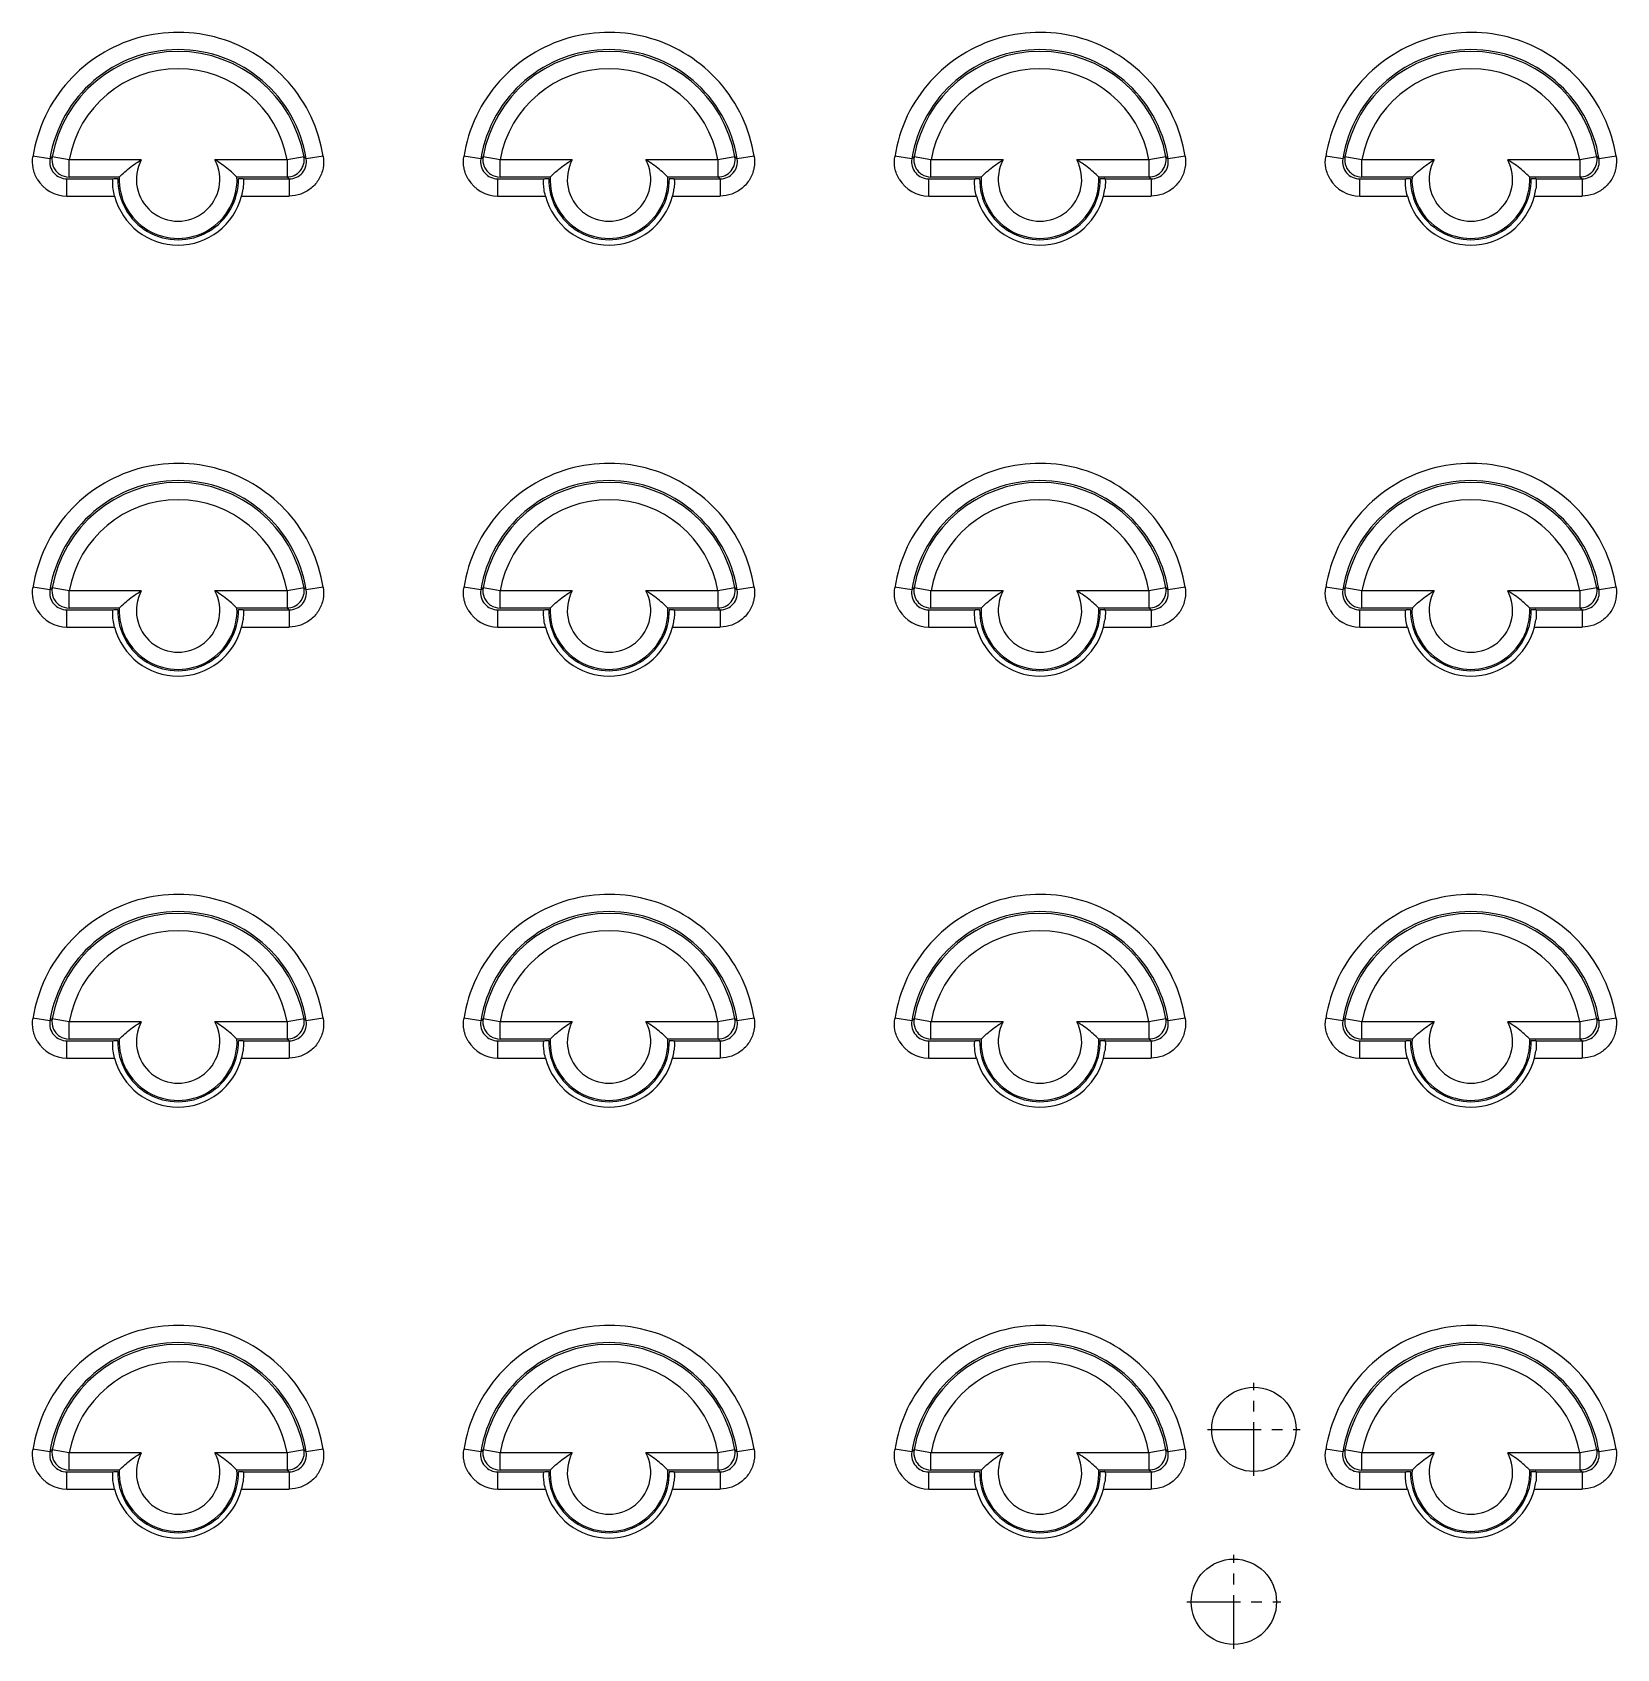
# Model space of a CAD drawing. Header units: millimetres. Extents: x 2151 to 2806, y 681 to 1136.
# Drawn here: x 2632.08 to 2668.85, y 880.51 to 918.01 of the extents above; entities that cross this region are included whole.
import ezdxf

# ---------------------------------------------------------------- set-up
doc = ezdxf.new("R2010")
doc.units = ezdxf.units.MM
doc.linetypes.add('CENTER', pattern=[50.8, 31.75, -6.35, 6.35, -6.35])

msp = doc.modelspace()

# ---------------------------------------------------------------- linework, layer by layer
at = {"color": 7, "linetype": 'Continuous'}
for p, q in [((2632.489, 915.072), (2632.094, 915.136)), ((2632.934, 915.052), (2632.541, 915.123)), ((2632.934, 914.652), (2632.934, 915.052)), ((2634.608, 915.052), (2632.934, 915.052)), ((2637.99, 915.052), (2636.317, 915.052)), ((2638.385, 915.123), (2637.991, 915.052)), ((2637.991, 915.052), (2637.991, 914.652)), ((2638.831, 915.136), (2638.437, 915.072)), ((2642.489, 915.072), (2642.094, 915.136)), ((2642.934, 915.052), (2642.541, 915.123)), ((2642.934, 914.652), (2642.934, 915.052)), ((2644.608, 915.052), (2642.934, 915.052)), ((2647.99, 915.052), (2646.317, 915.052)), ((2648.385, 915.123), (2647.991, 915.052)), ((2647.991, 915.052), (2647.991, 914.652)), ((2648.831, 915.136), (2648.437, 915.072)), ((2652.489, 915.072), (2652.094, 915.136)), ((2652.934, 915.052), (2652.541, 915.123)), ((2652.934, 914.652), (2652.934, 915.052)), ((2654.608, 915.052), (2652.934, 915.052)), ((2657.99, 915.052), (2656.317, 915.052)), ((2658.385, 915.123), (2657.991, 915.052)), ((2657.991, 915.052), (2657.991, 914.652)), ((2658.831, 915.136), (2658.437, 915.072)), ((2662.489, 915.072), (2662.094, 915.136)), ((2662.934, 915.052), (2662.541, 915.123)), ((2662.934, 914.652), (2662.934, 915.052)), ((2664.608, 915.052), (2662.934, 915.052)), ((2667.99, 915.052), (2666.317, 915.052)), ((2668.385, 915.123), (2667.991, 915.052)), ((2667.991, 915.052), (2667.991, 914.652)), ((2668.831, 915.136), (2668.437, 915.072)), ((2632.883, 914.21), (2632.883, 914.609)), ((2632.883, 914.609), (2633.952, 914.609)), ((2634.096, 914.652), (2632.934, 914.652)), ((2633.963, 914.62), (2634.063, 914.62)), ((2637.991, 914.652), (2636.83, 914.652)), ((2636.862, 914.62), (2636.962, 914.62)), ((2636.974, 914.609), (2638.042, 914.609)), ((2638.042, 914.609), (2638.042, 914.21)), ((2642.883, 914.21), (2642.883, 914.609)), ((2642.883, 914.609), (2643.952, 914.609)), ((2644.096, 914.652), (2642.934, 914.652)), ((2643.963, 914.62), (2644.063, 914.62)), ((2647.991, 914.652), (2646.83, 914.652)), ((2646.862, 914.62), (2646.962, 914.62)), ((2646.974, 914.609), (2648.042, 914.609)), ((2648.042, 914.609), (2648.042, 914.21)), ((2652.883, 914.21), (2652.883, 914.609)), ((2652.883, 914.609), (2653.952, 914.609)), ((2654.096, 914.652), (2652.934, 914.652)), ((2653.963, 914.62), (2654.063, 914.62)), ((2657.991, 914.652), (2656.83, 914.652)), ((2656.862, 914.62), (2656.962, 914.62)), ((2656.974, 914.609), (2658.042, 914.609)), ((2658.042, 914.609), (2658.042, 914.21)), ((2662.883, 914.609), (2663.952, 914.609)), ((2662.883, 914.21), (2662.883, 914.609)), ((2664.096, 914.652), (2662.934, 914.652)), ((2663.963, 914.62), (2664.063, 914.62)), ((2667.991, 914.652), (2666.83, 914.652)), ((2666.862, 914.62), (2666.962, 914.62)), ((2666.974, 914.609), (2668.042, 914.609)), ((2668.042, 914.609), (2668.042, 914.21)), ((2632.883, 914.21), (2633.988, 914.21)), ((2636.937, 914.21), (2638.042, 914.21)), ((2642.883, 914.21), (2643.988, 914.21)), ((2646.937, 914.21), (2648.042, 914.21)), ((2652.883, 914.21), (2653.988, 914.21)), ((2656.937, 914.21), (2658.042, 914.21)), ((2662.883, 914.21), (2663.988, 914.21)), ((2666.937, 914.21), (2668.042, 914.21)), ((2632.489, 905.072), (2632.094, 905.136)), ((2632.934, 905.052), (2632.541, 905.123)), ((2632.934, 904.652), (2632.934, 905.052)), ((2634.608, 905.052), (2632.934, 905.052)), ((2637.99, 905.052), (2636.317, 905.052)), ((2638.385, 905.123), (2637.991, 905.052)), ((2637.991, 905.052), (2637.991, 904.652)), ((2638.831, 905.136), (2638.437, 905.072)), ((2642.489, 905.072), (2642.094, 905.136)), ((2642.934, 905.052), (2642.541, 905.123)), ((2642.934, 904.652), (2642.934, 905.052)), ((2644.608, 905.052), (2642.934, 905.052)), ((2647.99, 905.052), (2646.317, 905.052)), ((2648.385, 905.123), (2647.991, 905.052)), ((2647.991, 905.052), (2647.991, 904.652)), ((2648.831, 905.136), (2648.437, 905.072)), ((2652.489, 905.072), (2652.094, 905.136)), ((2652.934, 905.052), (2652.541, 905.123)), ((2654.608, 905.052), (2652.934, 905.052)), ((2652.934, 904.652), (2652.934, 905.052)), ((2657.99, 905.052), (2656.317, 905.052)), ((2658.385, 905.123), (2657.991, 905.052)), ((2657.991, 905.052), (2657.991, 904.652)), ((2658.831, 905.136), (2658.437, 905.072)), ((2662.489, 905.072), (2662.094, 905.136)), ((2662.934, 905.052), (2662.541, 905.123)), ((2664.608, 905.052), (2662.934, 905.052)), ((2662.934, 904.652), (2662.934, 905.052)), ((2667.99, 905.052), (2666.317, 905.052)), ((2668.385, 905.123), (2667.991, 905.052)), ((2667.991, 905.052), (2667.991, 904.652)), ((2668.831, 905.136), (2668.437, 905.072)), ((2632.883, 904.21), (2632.883, 904.609)), ((2632.883, 904.609), (2633.952, 904.609)), ((2634.096, 904.652), (2632.934, 904.652)), ((2633.963, 904.62), (2634.063, 904.62)), ((2637.991, 904.652), (2636.83, 904.652)), ((2636.862, 904.62), (2636.962, 904.62)), ((2636.974, 904.609), (2638.042, 904.609)), ((2638.042, 904.609), (2638.042, 904.21)), ((2642.883, 904.21), (2642.883, 904.609)), ((2642.883, 904.609), (2643.952, 904.609)), ((2644.096, 904.652), (2642.934, 904.652)), ((2643.963, 904.62), (2644.063, 904.62)), ((2647.991, 904.652), (2646.83, 904.652)), ((2646.862, 904.62), (2646.962, 904.62)), ((2646.974, 904.609), (2648.042, 904.609)), ((2648.042, 904.609), (2648.042, 904.21)), ((2652.883, 904.609), (2653.952, 904.609)), ((2652.883, 904.21), (2652.883, 904.609)), ((2654.096, 904.652), (2652.934, 904.652)), ((2653.963, 904.62), (2654.063, 904.62)), ((2657.991, 904.652), (2656.83, 904.652)), ((2656.862, 904.62), (2656.962, 904.62)), ((2656.974, 904.609), (2658.042, 904.609)), ((2658.042, 904.609), (2658.042, 904.21)), ((2662.883, 904.609), (2663.952, 904.609)), ((2662.883, 904.21), (2662.883, 904.609)), ((2664.096, 904.652), (2662.934, 904.652)), ((2663.963, 904.62), (2664.063, 904.62)), ((2667.991, 904.652), (2666.83, 904.652)), ((2666.862, 904.62), (2666.962, 904.62)), ((2666.974, 904.609), (2668.042, 904.609)), ((2668.042, 904.609), (2668.042, 904.21)), ((2632.883, 904.21), (2633.988, 904.21)), ((2636.937, 904.21), (2638.042, 904.21)), ((2642.883, 904.21), (2643.988, 904.21)), ((2646.937, 904.21), (2648.042, 904.21)), ((2652.883, 904.21), (2653.988, 904.21)), ((2656.937, 904.21), (2658.042, 904.21)), ((2662.883, 904.21), (2663.988, 904.21)), ((2666.937, 904.21), (2668.042, 904.21)), ((2632.489, 895.072), (2632.094, 895.136)), ((2632.934, 895.052), (2632.541, 895.123)), ((2632.934, 894.652), (2632.934, 895.052)), ((2634.608, 895.052), (2632.934, 895.052)), ((2637.99, 895.052), (2636.317, 895.052)), ((2638.385, 895.123), (2637.991, 895.052)), ((2637.991, 895.052), (2637.991, 894.652)), ((2638.831, 895.136), (2638.437, 895.072)), ((2642.489, 895.072), (2642.094, 895.136)), ((2642.934, 895.052), (2642.541, 895.123)), ((2644.608, 895.052), (2642.934, 895.052)), ((2642.934, 894.652), (2642.934, 895.052)), ((2647.99, 895.052), (2646.317, 895.052)), ((2648.385, 895.123), (2647.991, 895.052)), ((2647.991, 895.052), (2647.991, 894.652)), ((2648.831, 895.136), (2648.437, 895.072)), ((2652.489, 895.072), (2652.094, 895.136)), ((2652.934, 895.052), (2652.541, 895.123)), ((2654.608, 895.052), (2652.934, 895.052)), ((2652.934, 894.652), (2652.934, 895.052)), ((2657.99, 895.052), (2656.317, 895.052)), ((2658.385, 895.123), (2657.991, 895.052)), ((2657.991, 895.052), (2657.991, 894.652)), ((2658.831, 895.136), (2658.437, 895.072)), ((2662.489, 895.072), (2662.094, 895.136)), ((2662.934, 895.052), (2662.541, 895.123)), ((2664.608, 895.052), (2662.934, 895.052)), ((2662.934, 894.652), (2662.934, 895.052)), ((2667.99, 895.052), (2666.317, 895.052)), ((2668.385, 895.123), (2667.991, 895.052)), ((2667.991, 895.052), (2667.991, 894.652)), ((2668.831, 895.136), (2668.437, 895.072)), ((2632.883, 894.21), (2632.883, 894.609)), ((2632.883, 894.609), (2633.952, 894.609)), ((2634.096, 894.652), (2632.934, 894.652)), ((2633.963, 894.62), (2634.063, 894.62)), ((2637.991, 894.652), (2636.83, 894.652)), ((2636.862, 894.62), (2636.962, 894.62)), ((2636.974, 894.609), (2638.042, 894.609)), ((2638.042, 894.609), (2638.042, 894.21)), ((2642.883, 894.609), (2643.952, 894.609)), ((2642.883, 894.21), (2642.883, 894.609)), ((2644.096, 894.652), (2642.934, 894.652)), ((2643.963, 894.62), (2644.063, 894.62)), ((2647.991, 894.652), (2646.83, 894.652)), ((2646.862, 894.62), (2646.962, 894.62)), ((2646.974, 894.609), (2648.042, 894.609)), ((2648.042, 894.609), (2648.042, 894.21)), ((2652.883, 894.609), (2653.952, 894.609)), ((2652.883, 894.21), (2652.883, 894.609)), ((2654.096, 894.652), (2652.934, 894.652)), ((2653.963, 894.62), (2654.063, 894.62)), ((2657.991, 894.652), (2656.83, 894.652)), ((2656.862, 894.62), (2656.962, 894.62)), ((2656.974, 894.609), (2658.042, 894.609)), ((2658.042, 894.609), (2658.042, 894.21)), ((2662.883, 894.609), (2663.952, 894.609)), ((2662.883, 894.21), (2662.883, 894.609)), ((2664.096, 894.652), (2662.934, 894.652)), ((2663.963, 894.62), (2664.063, 894.62)), ((2667.991, 894.652), (2666.83, 894.652)), ((2666.862, 894.62), (2666.962, 894.62)), ((2666.974, 894.609), (2668.042, 894.609)), ((2668.042, 894.609), (2668.042, 894.21)), ((2632.883, 894.21), (2633.988, 894.21)), ((2636.937, 894.21), (2638.042, 894.21)), ((2642.883, 894.21), (2643.988, 894.21)), ((2646.937, 894.21), (2648.042, 894.21)), ((2652.883, 894.21), (2653.988, 894.21)), ((2656.937, 894.21), (2658.042, 894.21)), ((2662.883, 894.21), (2663.988, 894.21)), ((2666.937, 894.21), (2668.042, 894.21)), ((2632.489, 885.072), (2632.094, 885.136)), ((2632.934, 885.052), (2632.541, 885.123)), ((2634.608, 885.052), (2632.934, 885.052)), ((2632.934, 884.652), (2632.934, 885.052)), ((2637.99, 885.052), (2636.317, 885.052)), ((2638.385, 885.123), (2637.991, 885.052)), ((2637.991, 885.052), (2637.991, 884.652)), ((2638.831, 885.136), (2638.437, 885.072)), ((2642.489, 885.072), (2642.094, 885.136)), ((2642.934, 885.052), (2642.541, 885.123)), ((2644.608, 885.052), (2642.934, 885.052)), ((2642.934, 884.652), (2642.934, 885.052)), ((2647.99, 885.052), (2646.317, 885.052)), ((2648.385, 885.123), (2647.991, 885.052)), ((2647.991, 885.052), (2647.991, 884.652)), ((2648.831, 885.136), (2648.437, 885.072)), ((2652.489, 885.072), (2652.094, 885.136)), ((2652.934, 885.052), (2652.541, 885.123)), ((2654.608, 885.052), (2652.934, 885.052)), ((2652.934, 884.652), (2652.934, 885.052)), ((2657.99, 885.052), (2656.317, 885.052)), ((2658.385, 885.123), (2657.991, 885.052)), ((2657.991, 885.052), (2657.991, 884.652)), ((2658.831, 885.136), (2658.437, 885.072)), ((2662.489, 885.072), (2662.094, 885.136)), ((2662.934, 885.052), (2662.541, 885.123)), ((2664.608, 885.052), (2662.934, 885.052)), ((2662.934, 884.652), (2662.934, 885.052)), ((2667.99, 885.052), (2666.317, 885.052)), ((2668.385, 885.123), (2667.991, 885.052)), ((2667.991, 885.052), (2667.991, 884.652)), ((2668.831, 885.136), (2668.437, 885.072)), ((2632.883, 884.609), (2633.952, 884.609)), ((2632.883, 884.21), (2632.883, 884.609)), ((2634.096, 884.652), (2632.934, 884.652)), ((2633.963, 884.62), (2634.063, 884.62)), ((2637.991, 884.652), (2636.83, 884.652)), ((2636.862, 884.62), (2636.962, 884.62)), ((2636.974, 884.609), (2638.042, 884.609)), ((2638.042, 884.609), (2638.042, 884.21)), ((2642.883, 884.609), (2643.952, 884.609)), ((2642.883, 884.21), (2642.883, 884.609)), ((2644.096, 884.652), (2642.934, 884.652)), ((2643.963, 884.62), (2644.063, 884.62)), ((2647.991, 884.652), (2646.83, 884.652)), ((2646.862, 884.62), (2646.962, 884.62)), ((2646.974, 884.609), (2648.042, 884.609)), ((2648.042, 884.609), (2648.042, 884.21)), ((2652.883, 884.609), (2653.952, 884.609)), ((2652.883, 884.21), (2652.883, 884.609)), ((2654.096, 884.652), (2652.934, 884.652)), ((2653.963, 884.62), (2654.063, 884.62)), ((2657.991, 884.652), (2656.83, 884.652)), ((2656.862, 884.62), (2656.962, 884.62)), ((2656.974, 884.609), (2658.042, 884.609)), ((2658.042, 884.609), (2658.042, 884.21)), ((2662.883, 884.609), (2663.952, 884.609)), ((2662.883, 884.21), (2662.883, 884.609)), ((2664.096, 884.652), (2662.934, 884.652)), ((2663.963, 884.62), (2664.063, 884.62)), ((2667.991, 884.652), (2666.83, 884.652)), ((2666.862, 884.62), (2666.962, 884.62)), ((2666.974, 884.609), (2668.042, 884.609)), ((2668.042, 884.609), (2668.042, 884.21)), ((2632.883, 884.21), (2633.988, 884.21)), ((2636.937, 884.21), (2638.042, 884.21)), ((2642.883, 884.21), (2643.988, 884.21)), ((2646.937, 884.21), (2648.042, 884.21)), ((2652.883, 884.21), (2653.988, 884.21)), ((2656.937, 884.21), (2658.042, 884.21)), ((2662.883, 884.21), (2663.988, 884.21)), ((2666.937, 884.21), (2668.042, 884.21))]:
    msp.add_line(p, q, dxfattribs=at)
at = {"color": 1, "linetype": 'CENTER', "ltscale": 0.039162}
for p, q in [((2660.427, 884.519), (2660.427, 886.673)), ((2659.35, 885.596), (2661.504, 885.596)), ((2659.963, 880.507), (2659.963, 882.684)), ((2658.874, 881.596), (2661.051, 881.596))]:
    msp.add_line(p, q, dxfattribs=at)
at = {"color": 7, "linetype": 'Continuous'}
msp.add_circle((2660.427, 885.596), 0.979, dxfattribs=at)
at = {"color": 3, "linetype": 'Continuous'}
msp.add_circle((2659.963, 881.596), 0.99, dxfattribs=at)
at = {"color": 7, "linetype": 'Continuous'}
for centre, radius, start, end in [((2635.463, 914.596), 3.012, 9.1024, 170.8976), ((2635.463, 914.596), 2.969, 10.2257, 169.7742), ((2645.463, 914.596), 3.012, 9.1024, 170.8976), ((2645.463, 914.596), 2.969, 10.2257, 169.7742), ((2655.463, 914.596), 3.012, 9.1024, 170.8976), ((2655.463, 914.596), 2.969, 10.2257, 169.7742), ((2665.463, 914.596), 3.012, 9.1024, 170.8976), ((2665.463, 914.596), 2.969, 10.2257, 169.7742), ((2635.463, 914.596), 2.569, 10.2285, 169.7732), ((2645.463, 914.596), 2.569, 10.2285, 169.7732), ((2655.463, 914.596), 2.569, 10.2285, 169.7732), ((2665.463, 914.596), 2.569, 10.2285, 169.7732), ((2632.882, 915.008), 0.399, 170.8764, 270.1536), ((2637.946, 909.504), 7.797, 133.8922, 134.426), ((2635.463, 914.596), 0.968, 151.8984, 28.1016), ((2637.99, 915.053), 0.4, 270.104, 10.1219), ((2638.043, 915.008), 0.399, 269.8554, 9.2464), ((2633.102, 909.63), 7.621, 45.5706, 46.1167), ((2642.882, 915.008), 0.399, 170.8764, 270.1536), ((2647.946, 909.504), 7.797, 133.8922, 134.426), ((2645.463, 914.596), 0.968, 151.8984, 28.1016), ((2647.99, 915.053), 0.4, 270.104, 10.1219), ((2648.043, 915.008), 0.399, 269.8554, 9.2464), ((2643.102, 909.63), 7.621, 45.5706, 46.1167), ((2652.882, 915.008), 0.399, 170.8764, 270.1536), ((2658.009, 909.44), 7.887, 133.8931, 134.4208), ((2655.463, 914.596), 0.968, 151.8984, 28.1016), ((2657.99, 915.053), 0.4, 270.104, 10.1219), ((2658.043, 915.008), 0.399, 269.8554, 9.2464), ((2653.092, 909.62), 7.635, 45.5712, 46.1163), ((2662.882, 915.008), 0.399, 170.8764, 270.1536), ((2668.009, 909.44), 7.887, 133.8931, 134.4208), ((2665.463, 914.596), 0.968, 151.8984, 28.1016), ((2667.99, 915.053), 0.4, 270.104, 10.1219), ((2668.043, 915.008), 0.399, 269.8554, 9.2464), ((2663.092, 909.62), 7.635, 45.5712, 46.1163), ((2632.884, 915.01), 0.8, 210.5745, 269.9782), ((2635.463, 914.596), 1.4, 178.9995, 1.0005), ((2635.463, 914.596), 1.368, 177.6389, 2.3611), ((2635.662, 914.545), 1.319, 345.2528, 352.688), ((2633.995, 911.604), 4.232, 45.2554, 45.4667), ((2633.525, 909.31), 6.963, 49.5552, 50.1022), ((2642.884, 915.01), 0.8, 210.5745, 269.9782), ((2645.463, 914.596), 1.4, 178.9995, 1.0005), ((2645.463, 914.596), 1.368, 177.6389, 2.3611), ((2645.662, 914.545), 1.319, 345.2528, 352.688), ((2643.995, 911.604), 4.232, 45.2554, 45.4667), ((2643.525, 909.31), 6.963, 49.5552, 50.1022), ((2652.884, 915.01), 0.8, 210.5744, 269.9782), ((2655.463, 914.596), 1.4, 178.9995, 1.0005), ((2655.463, 914.596), 1.368, 177.6389, 2.3611), ((2655.662, 914.545), 1.319, 345.2528, 352.688), ((2653.995, 911.604), 4.232, 45.2554, 45.4667), ((2653.529, 909.316), 6.956, 49.555, 50.1025), ((2662.884, 915.01), 0.8, 210.5744, 269.9782), ((2665.463, 914.596), 1.4, 178.9995, 1.0005), ((2665.463, 914.596), 1.368, 177.6389, 2.3611), ((2665.662, 914.545), 1.319, 345.2528, 352.688), ((2663.995, 911.604), 4.232, 45.2554, 45.4667), ((2663.529, 909.316), 6.956, 49.555, 50.1025), ((2635.463, 914.596), 1.524, 194.6781, 345.3219), ((2645.463, 914.596), 1.524, 194.6781, 345.3219), ((2655.463, 914.596), 1.524, 194.6781, 345.3219), ((2665.463, 914.596), 1.524, 194.6781, 345.3219), ((2635.463, 904.596), 3.012, 9.1024, 170.8976), ((2635.463, 904.596), 2.969, 10.2257, 169.7742), ((2645.463, 904.596), 3.012, 9.1024, 170.8976), ((2645.463, 904.596), 2.969, 10.2257, 169.7742), ((2655.463, 904.596), 3.012, 9.1024, 170.8976), ((2655.463, 904.596), 2.969, 10.2257, 169.7742), ((2665.463, 904.596), 3.012, 9.1024, 170.8976), ((2665.463, 904.596), 2.969, 10.2257, 169.7742), ((2635.463, 904.596), 2.569, 10.2285, 169.7732), ((2645.463, 904.596), 2.569, 10.2285, 169.7732), ((2655.463, 904.596), 2.569, 10.2285, 169.7732), ((2665.463, 904.596), 2.569, 10.2285, 169.7732), ((2632.882, 905.008), 0.399, 170.8764, 270.1536), ((2637.946, 899.504), 7.797, 133.8922, 134.426), ((2635.463, 904.596), 0.968, 151.8984, 28.1016), ((2637.99, 905.053), 0.4, 270.104, 10.1219), ((2638.043, 905.008), 0.399, 269.8554, 9.2464), ((2633.102, 899.63), 7.621, 45.5706, 46.1167), ((2642.882, 905.008), 0.399, 170.8764, 270.1536), ((2647.946, 899.504), 7.797, 133.8922, 134.426), ((2645.463, 904.596), 0.968, 151.8984, 28.1016), ((2647.99, 905.053), 0.4, 270.104, 10.1219), ((2648.043, 905.008), 0.399, 269.8554, 9.2464), ((2643.102, 899.63), 7.621, 45.5706, 46.1167), ((2652.882, 905.008), 0.399, 170.8764, 270.1536), ((2657.946, 899.504), 7.797, 133.8922, 134.426), ((2655.463, 904.596), 0.968, 151.8984, 28.1016), ((2657.99, 905.053), 0.4, 270.104, 10.1219), ((2658.043, 905.008), 0.399, 269.8554, 9.2464), ((2653.102, 899.63), 7.621, 45.5706, 46.1167), ((2662.882, 905.008), 0.399, 170.8764, 270.1536), ((2668.009, 899.44), 7.887, 133.8931, 134.4208), ((2665.463, 904.596), 0.968, 151.8984, 28.1016), ((2667.99, 905.053), 0.4, 270.104, 10.1219), ((2668.043, 905.008), 0.399, 269.8554, 9.2464), ((2663.092, 899.62), 7.635, 45.5712, 46.1163), ((2632.884, 905.01), 0.8, 210.5745, 269.9782), ((2635.463, 904.596), 1.4, 178.9995, 1.0005), ((2635.463, 904.596), 1.368, 177.6389, 2.3611), ((2633.995, 901.604), 4.232, 45.2554, 45.4667), ((2633.525, 899.31), 6.963, 49.5552, 50.1022), ((2642.884, 905.01), 0.8, 210.5745, 269.9782), ((2645.463, 904.596), 1.4, 178.9995, 1.0005), ((2645.463, 904.596), 1.368, 177.6389, 2.3611), ((2643.995, 901.604), 4.232, 45.2554, 45.4667), ((2643.525, 899.31), 6.963, 49.5552, 50.1022), ((2652.884, 905.01), 0.8, 210.5745, 269.9782), ((2655.463, 904.596), 1.4, 178.9995, 1.0005), ((2655.463, 904.596), 1.368, 177.6389, 2.3611), ((2653.995, 901.604), 4.232, 45.2554, 45.4667), ((2653.525, 899.31), 6.963, 49.5552, 50.1022), ((2662.884, 905.01), 0.8, 210.5744, 269.9782), ((2665.463, 904.596), 1.4, 178.9995, 1.0005), ((2665.463, 904.596), 1.368, 177.6389, 2.3611), ((2663.995, 901.604), 4.232, 45.2554, 45.4667), ((2663.529, 899.316), 6.956, 49.555, 50.1025), ((2635.463, 904.596), 1.524, 194.6781, 345.3219), ((2635.662, 904.545), 1.319, 345.2528, 352.688), ((2645.463, 904.596), 1.524, 194.6781, 345.3219), ((2645.662, 904.545), 1.319, 345.2528, 352.688), ((2655.463, 904.596), 1.524, 194.6781, 345.3219), ((2655.662, 904.545), 1.319, 345.2528, 352.688), ((2665.463, 904.596), 1.524, 194.6781, 345.3219), ((2665.662, 904.545), 1.319, 345.2528, 352.688), ((2635.463, 894.596), 3.012, 9.1024, 170.8976), ((2635.463, 894.596), 2.969, 10.2257, 169.7742), ((2645.463, 894.596), 3.012, 9.1024, 170.8976), ((2645.463, 894.596), 2.969, 10.2257, 169.7742), ((2655.463, 894.596), 3.012, 9.1024, 170.8976), ((2655.463, 894.596), 2.969, 10.2257, 169.7742), ((2665.463, 894.596), 3.012, 9.1024, 170.8976), ((2665.463, 894.596), 2.969, 10.2257, 169.7742), ((2635.463, 894.596), 2.569, 10.2285, 169.7732), ((2645.463, 894.596), 2.569, 10.2285, 169.7732), ((2655.463, 894.596), 2.569, 10.2285, 169.7732), ((2665.463, 894.596), 2.569, 10.2285, 169.7732), ((2632.882, 895.008), 0.399, 170.8764, 270.1536), ((2637.946, 889.504), 7.797, 133.8922, 134.426), ((2635.463, 894.596), 0.968, 151.8984, 28.1016), ((2637.99, 895.053), 0.4, 270.104, 10.1219), ((2638.043, 895.008), 0.399, 269.8554, 9.2464), ((2633.102, 889.63), 7.621, 45.5706, 46.1167), ((2642.882, 895.008), 0.399, 170.8764, 270.1536), ((2647.946, 889.504), 7.797, 133.8922, 134.426), ((2645.463, 894.596), 0.968, 151.8984, 28.1016), ((2647.99, 895.053), 0.4, 270.104, 10.1219), ((2648.043, 895.008), 0.399, 269.8554, 9.2464), ((2643.102, 889.63), 7.621, 45.5706, 46.1167), ((2652.882, 895.008), 0.399, 170.8764, 270.1536), ((2657.946, 889.504), 7.797, 133.8922, 134.426), ((2655.463, 894.596), 0.968, 151.8984, 28.1016), ((2657.99, 895.053), 0.4, 270.104, 10.1219), ((2658.043, 895.008), 0.399, 269.8554, 9.2464), ((2653.102, 889.63), 7.621, 45.5706, 46.1167), ((2662.882, 895.008), 0.399, 170.8764, 270.1536), ((2667.946, 889.504), 7.797, 133.8922, 134.426), ((2665.463, 894.596), 0.968, 151.8984, 28.1016), ((2667.99, 895.053), 0.4, 270.104, 10.1219), ((2668.043, 895.008), 0.399, 269.8554, 9.2464), ((2663.102, 889.63), 7.621, 45.5706, 46.1167), ((2632.884, 895.01), 0.8, 210.5745, 269.9782), ((2635.463, 894.596), 1.4, 178.9995, 1.0005), ((2635.463, 894.596), 1.368, 177.6389, 2.3611), ((2633.995, 891.604), 4.232, 45.2554, 45.4667), ((2633.525, 889.31), 6.963, 49.5552, 50.1022), ((2642.884, 895.01), 0.8, 210.5745, 269.9782), ((2645.463, 894.596), 1.4, 178.9995, 1.0005), ((2645.463, 894.596), 1.368, 177.6389, 2.3611), ((2643.995, 891.604), 4.232, 45.2554, 45.4667), ((2643.525, 889.31), 6.963, 49.5552, 50.1022), ((2652.884, 895.01), 0.8, 210.5745, 269.9782), ((2655.463, 894.596), 1.4, 178.9995, 1.0005), ((2655.463, 894.596), 1.368, 177.6389, 2.3611), ((2653.995, 891.604), 4.232, 45.2554, 45.4667), ((2653.525, 889.31), 6.963, 49.5552, 50.1022), ((2662.884, 895.01), 0.8, 210.5745, 269.9782), ((2665.463, 894.596), 1.4, 178.9995, 1.0005), ((2665.463, 894.596), 1.368, 177.6389, 2.3611), ((2663.995, 891.604), 4.232, 45.2554, 45.4667), ((2663.525, 889.31), 6.963, 49.5552, 50.1022), ((2635.463, 894.596), 1.524, 194.6781, 345.3219), ((2635.662, 894.545), 1.319, 345.2528, 352.688), ((2645.463, 894.596), 1.524, 194.6781, 345.3219), ((2645.662, 894.545), 1.319, 345.2528, 352.688), ((2655.463, 894.596), 1.524, 194.6781, 345.3219), ((2655.662, 894.545), 1.319, 345.2528, 352.688), ((2665.463, 894.596), 1.524, 194.6781, 345.3219), ((2665.662, 894.545), 1.319, 345.2528, 352.688), ((2635.463, 884.596), 3.012, 9.1024, 170.8976), ((2635.463, 884.596), 2.969, 10.2257, 169.7742), ((2645.463, 884.596), 3.012, 9.1024, 170.8976), ((2645.463, 884.596), 2.969, 10.2257, 169.7742), ((2655.463, 884.596), 3.012, 9.1024, 170.8976), ((2655.463, 884.596), 2.969, 10.2257, 169.7742), ((2665.463, 884.596), 3.012, 9.1024, 170.8976), ((2665.463, 884.596), 2.969, 10.2257, 169.7742), ((2635.463, 884.596), 2.569, 10.2285, 169.7732), ((2645.463, 884.596), 2.569, 10.2285, 169.7732), ((2655.463, 884.596), 2.569, 10.2285, 169.7732), ((2665.463, 884.596), 2.569, 10.2285, 169.7732), ((2632.882, 885.008), 0.399, 170.8764, 270.1536), ((2637.946, 879.504), 7.797, 133.8922, 134.426), ((2635.463, 884.596), 0.968, 151.8984, 28.1016), ((2637.99, 885.053), 0.4, 270.104, 10.1219), ((2638.043, 885.008), 0.399, 269.8554, 9.2464), ((2633.102, 879.63), 7.621, 45.5706, 46.1167), ((2642.882, 885.008), 0.399, 170.8764, 270.1536), ((2647.946, 879.504), 7.797, 133.8922, 134.426), ((2645.463, 884.596), 0.968, 151.8984, 28.1016), ((2647.99, 885.053), 0.4, 270.104, 10.1219), ((2648.043, 885.008), 0.399, 269.8554, 9.2464), ((2643.102, 879.63), 7.621, 45.5706, 46.1167), ((2652.882, 885.008), 0.399, 170.8764, 270.1536), ((2657.946, 879.504), 7.797, 133.8922, 134.426), ((2655.463, 884.596), 0.968, 151.8984, 28.1016), ((2657.99, 885.053), 0.4, 270.104, 10.1219), ((2658.043, 885.008), 0.399, 269.8554, 9.2464), ((2653.102, 879.63), 7.621, 45.5706, 46.1167), ((2662.882, 885.008), 0.399, 170.8764, 270.1536), ((2667.946, 879.504), 7.797, 133.8922, 134.426), ((2665.463, 884.596), 0.968, 151.8984, 28.1016), ((2667.99, 885.053), 0.4, 270.104, 10.1219), ((2668.043, 885.008), 0.399, 269.8554, 9.2464), ((2663.102, 879.63), 7.621, 45.5706, 46.1167), ((2632.884, 885.01), 0.8, 210.5745, 269.9782), ((2635.463, 884.596), 1.4, 178.9995, 1.0005), ((2635.463, 884.596), 1.368, 177.6389, 2.3611), ((2635.662, 884.545), 1.319, 345.2528, 352.688), ((2633.995, 881.604), 4.232, 45.2554, 45.4667), ((2633.525, 879.31), 6.963, 49.5552, 50.1022), ((2642.884, 885.01), 0.8, 210.5745, 269.9782), ((2645.463, 884.596), 1.4, 178.9995, 1.0005), ((2645.463, 884.596), 1.368, 177.6389, 2.3611), ((2645.662, 884.545), 1.319, 345.2528, 352.688), ((2643.995, 881.604), 4.232, 45.2554, 45.4667), ((2643.525, 879.31), 6.963, 49.5552, 50.1022), ((2652.884, 885.01), 0.8, 210.5745, 269.9782), ((2655.463, 884.596), 1.4, 178.9995, 1.0005), ((2655.463, 884.596), 1.368, 177.6389, 2.3611), ((2655.662, 884.545), 1.319, 345.2528, 352.688), ((2653.995, 881.604), 4.232, 45.2554, 45.4667), ((2653.525, 879.31), 6.963, 49.5552, 50.1022), ((2662.884, 885.01), 0.8, 210.5745, 269.9782), ((2665.463, 884.596), 1.4, 178.9995, 1.0005), ((2665.463, 884.596), 1.368, 177.6389, 2.3611), ((2665.662, 884.545), 1.319, 345.2528, 352.688), ((2663.995, 881.604), 4.232, 45.2554, 45.4667), ((2663.525, 879.31), 6.963, 49.5552, 50.1022), ((2635.463, 884.596), 1.524, 194.6781, 345.3219), ((2645.463, 884.596), 1.524, 194.6781, 345.3219), ((2655.463, 884.596), 1.524, 194.6781, 345.3219), ((2665.463, 884.596), 1.524, 194.6781, 345.3219)]:
    msp.add_arc(centre, radius, start, end, dxfattribs=at)
for points, start_tangent, end_tangent in [([(2638.831, 915.133), (2638.549, 916.05), (2638.024, 916.85), (2637.297, 917.472), (2636.426, 917.869), (2635.479, 918.007), (2634.531, 917.878), (2633.656, 917.49), (2632.924, 916.875), (2632.385, 916.069), (2632.094, 915.121)], (-0.1582, 0.987407), (-0.1582, -0.987407)), ([(2648.831, 915.133), (2648.549, 916.05), (2648.024, 916.85), (2647.297, 917.472), (2646.426, 917.869), (2645.479, 918.007), (2644.531, 917.878), (2643.656, 917.49), (2642.924, 916.875), (2642.385, 916.069), (2642.094, 915.121)], (-0.1582, 0.987407), (-0.1582, -0.987407)), ([(2658.831, 915.133), (2658.549, 916.05), (2658.024, 916.85), (2657.297, 917.472), (2656.426, 917.869), (2655.479, 918.007), (2654.531, 917.878), (2653.656, 917.49), (2652.924, 916.875), (2652.385, 916.069), (2652.094, 915.121)], (-0.1582, 0.987407), (-0.1582, -0.987407)), ([(2668.831, 915.133), (2668.549, 916.05), (2668.024, 916.85), (2667.297, 917.472), (2666.426, 917.869), (2665.479, 918.007), (2664.531, 917.878), (2663.656, 917.49), (2662.924, 916.875), (2662.385, 916.069), (2662.094, 915.121)], (-0.1582, 0.987407), (-0.1582, -0.987407)), ([(2632.195, 914.603), (2632.098, 914.86), (2632.094, 915.121)], (-0.508458, 0.861087), (0.158023, 0.987435)), ([(2632.541, 915.123), (2632.567, 914.895), (2632.628, 914.796)], (-0.179302, -0.983794), (0.641293, -0.767296)), ([(2634.096, 914.652), (2634.161, 914.713), (2634.29, 914.826), (2634.446, 914.945), (2634.608, 915.052)], (0.721525, 0.692388), (0.857623, 0.514278)), ([(2636.83, 914.652), (2636.764, 914.713), (2636.635, 914.826), (2636.479, 914.945), (2636.317, 915.052)], (-0.721525, 0.692388), (-0.857623, 0.514278)), ([(2638.831, 915.133), (2638.827, 914.86), (2638.731, 914.603), (2638.551, 914.393), (2638.313, 914.257), (2638.042, 914.21)], (0.158024, -0.987435), (-1, -0.000075)), ([(2642.195, 914.603), (2642.098, 914.86), (2642.094, 915.121)], (-0.508458, 0.861087), (0.158023, 0.987435)), ([(2642.541, 915.123), (2642.567, 914.895), (2642.628, 914.796)], (-0.179302, -0.983794), (0.641293, -0.767296)), ([(2644.096, 914.652), (2644.161, 914.713), (2644.29, 914.826), (2644.446, 914.945), (2644.608, 915.052)], (0.721525, 0.692388), (0.857623, 0.514278)), ([(2646.83, 914.652), (2646.764, 914.713), (2646.635, 914.826), (2646.479, 914.945), (2646.317, 915.052)], (-0.721525, 0.692388), (-0.857623, 0.514278)), ([(2648.831, 915.133), (2648.827, 914.86), (2648.731, 914.603), (2648.551, 914.393), (2648.313, 914.257), (2648.042, 914.21)], (0.158024, -0.987435), (-1, -0.000075)), ([(2652.195, 914.603), (2652.098, 914.86), (2652.094, 915.121)], (-0.508455, 0.861088), (0.158023, 0.987435)), ([(2652.541, 915.123), (2652.567, 914.895), (2652.628, 914.796)], (-0.179302, -0.983794), (0.641293, -0.767296)), ([(2654.096, 914.652), (2654.161, 914.713), (2654.29, 914.826), (2654.446, 914.945), (2654.608, 915.052)], (0.721525, 0.692388), (0.857623, 0.514278)), ([(2656.83, 914.652), (2656.764, 914.713), (2656.635, 914.826), (2656.479, 914.945), (2656.317, 915.052)], (-0.721525, 0.692388), (-0.857623, 0.514278)), ([(2658.831, 915.133), (2658.827, 914.86), (2658.731, 914.603), (2658.551, 914.393), (2658.313, 914.257), (2658.042, 914.21)], (0.158024, -0.987435), (-1, -0.000075)), ([(2662.195, 914.603), (2662.098, 914.86), (2662.094, 915.121)], (-0.508455, 0.861088), (0.158023, 0.987435)), ([(2662.541, 915.123), (2662.567, 914.895), (2662.628, 914.796)], (-0.179302, -0.983794), (0.641293, -0.767296)), ([(2664.096, 914.652), (2664.161, 914.713), (2664.29, 914.826), (2664.446, 914.945), (2664.608, 915.052)], (0.721525, 0.692388), (0.857623, 0.514278)), ([(2666.83, 914.652), (2666.764, 914.713), (2666.635, 914.826), (2666.479, 914.945), (2666.317, 915.052)], (-0.721525, 0.692388), (-0.857623, 0.514278)), ([(2668.831, 915.133), (2668.827, 914.86), (2668.731, 914.603), (2668.551, 914.393), (2668.313, 914.257), (2668.042, 914.21)], (0.158024, -0.987435), (-1, -0.000075)), ([(2632.628, 914.796), (2632.714, 914.719), (2632.934, 914.652)], (0.641293, -0.767296), (0.999989, -0.004602)), ([(2642.628, 914.796), (2642.714, 914.719), (2642.934, 914.652)], (0.641293, -0.767296), (0.999989, -0.004602)), ([(2652.628, 914.796), (2652.714, 914.719), (2652.934, 914.652)], (0.641293, -0.767296), (0.999989, -0.004602)), ([(2662.628, 914.796), (2662.714, 914.719), (2662.934, 914.652)], (0.641293, -0.767296), (0.999989, -0.004602)), ([(2633.988, 914.21), (2633.955, 914.377), (2633.945, 914.515), (2633.949, 914.596)], (-0.253388, 0.967365), (0.12877, 0.991674)), ([(2633.949, 914.596), (2633.952, 914.609)], (0.12877, 0.991674), (0.710254, 0.703945)), ([(2636.977, 914.596), (2636.98, 914.515), (2636.97, 914.377)], (0.12877, -0.991674), (-0.125954, -0.992036)), ([(2643.988, 914.21), (2643.955, 914.377), (2643.945, 914.515), (2643.949, 914.596)], (-0.253388, 0.967365), (0.12877, 0.991674)), ([(2643.949, 914.596), (2643.952, 914.609)], (0.12877, 0.991674), (0.710254, 0.703945)), ([(2646.977, 914.596), (2646.98, 914.515), (2646.97, 914.377)], (0.12877, -0.991674), (-0.125954, -0.992036)), ([(2653.988, 914.21), (2653.955, 914.377), (2653.945, 914.515), (2653.949, 914.596)], (-0.253388, 0.967365), (0.12877, 0.991674)), ([(2653.949, 914.596), (2653.952, 914.609)], (0.12877, 0.991674), (0.710254, 0.703945)), ([(2656.977, 914.596), (2656.98, 914.515), (2656.97, 914.377)], (0.12877, -0.991674), (-0.125954, -0.992036)), ([(2663.988, 914.21), (2663.955, 914.377), (2663.945, 914.515), (2663.949, 914.596)], (-0.253388, 0.967365), (0.12877, 0.991674)), ([(2663.949, 914.596), (2663.952, 914.609)], (0.12877, 0.991674), (0.710254, 0.703945)), ([(2666.977, 914.596), (2666.98, 914.515), (2666.97, 914.377)], (0.12877, -0.991674), (-0.125954, -0.992036)), ([(2638.831, 905.133), (2638.549, 906.05), (2638.024, 906.85), (2637.297, 907.472), (2636.426, 907.869), (2635.479, 908.007), (2634.531, 907.878), (2633.656, 907.49), (2632.924, 906.875), (2632.385, 906.069), (2632.094, 905.121)], (-0.1582, 0.987407), (-0.1582, -0.987407)), ([(2648.831, 905.133), (2648.549, 906.05), (2648.024, 906.85), (2647.297, 907.472), (2646.426, 907.869), (2645.479, 908.007), (2644.531, 907.878), (2643.656, 907.49), (2642.924, 906.875), (2642.385, 906.069), (2642.094, 905.121)], (-0.1582, 0.987407), (-0.1582, -0.987407)), ([(2658.831, 905.133), (2658.549, 906.05), (2658.024, 906.85), (2657.297, 907.472), (2656.426, 907.869), (2655.479, 908.007), (2654.531, 907.878), (2653.656, 907.49), (2652.924, 906.875), (2652.385, 906.069), (2652.094, 905.121)], (-0.1582, 0.987407), (-0.1582, -0.987407)), ([(2668.831, 905.133), (2668.549, 906.05), (2668.024, 906.85), (2667.297, 907.472), (2666.426, 907.869), (2665.479, 908.007), (2664.531, 907.878), (2663.656, 907.49), (2662.924, 906.875), (2662.385, 906.069), (2662.094, 905.121)], (-0.1582, 0.987407), (-0.1582, -0.987407)), ([(2632.195, 904.603), (2632.098, 904.86), (2632.094, 905.121)], (-0.508458, 0.861087), (0.158023, 0.987435)), ([(2632.541, 905.123), (2632.567, 904.895), (2632.628, 904.796)], (-0.179302, -0.983794), (0.641293, -0.767296)), ([(2634.096, 904.652), (2634.161, 904.713), (2634.29, 904.826), (2634.446, 904.945), (2634.608, 905.052)], (0.721525, 0.692388), (0.857623, 0.514278)), ([(2636.83, 904.652), (2636.764, 904.713), (2636.635, 904.826), (2636.479, 904.945), (2636.317, 905.052)], (-0.721525, 0.692388), (-0.857623, 0.514278)), ([(2638.831, 905.133), (2638.827, 904.86), (2638.731, 904.603), (2638.551, 904.393), (2638.313, 904.257), (2638.042, 904.21)], (0.158024, -0.987435), (-1, -0.000075)), ([(2642.195, 904.603), (2642.098, 904.86), (2642.094, 905.121)], (-0.508458, 0.861087), (0.158023, 0.987435)), ([(2642.541, 905.123), (2642.567, 904.895), (2642.628, 904.796)], (-0.179302, -0.983794), (0.641293, -0.767296)), ([(2644.096, 904.652), (2644.161, 904.713), (2644.29, 904.826), (2644.446, 904.945), (2644.608, 905.052)], (0.721525, 0.692388), (0.857623, 0.514278)), ([(2646.83, 904.652), (2646.764, 904.713), (2646.635, 904.826), (2646.479, 904.945), (2646.317, 905.052)], (-0.721525, 0.692388), (-0.857623, 0.514278)), ([(2648.831, 905.133), (2648.827, 904.86), (2648.731, 904.603), (2648.551, 904.393), (2648.313, 904.257), (2648.042, 904.21)], (0.158024, -0.987435), (-1, -0.000075)), ([(2652.195, 904.603), (2652.098, 904.86), (2652.094, 905.121)], (-0.508458, 0.861087), (0.158023, 0.987435)), ([(2652.541, 905.123), (2652.567, 904.895), (2652.628, 904.796)], (-0.179302, -0.983794), (0.641293, -0.767296)), ([(2654.096, 904.652), (2654.161, 904.713), (2654.29, 904.826), (2654.446, 904.945), (2654.608, 905.052)], (0.721525, 0.692388), (0.857623, 0.514278)), ([(2656.83, 904.652), (2656.764, 904.713), (2656.635, 904.826), (2656.479, 904.945), (2656.317, 905.052)], (-0.721525, 0.692388), (-0.857623, 0.514278)), ([(2658.831, 905.133), (2658.827, 904.86), (2658.731, 904.603), (2658.551, 904.393), (2658.313, 904.257), (2658.042, 904.21)], (0.158024, -0.987435), (-1, -0.000075)), ([(2662.195, 904.603), (2662.098, 904.86), (2662.094, 905.121)], (-0.508455, 0.861088), (0.158023, 0.987435)), ([(2662.541, 905.123), (2662.567, 904.895), (2662.628, 904.796)], (-0.179302, -0.983794), (0.641293, -0.767296)), ([(2664.096, 904.652), (2664.161, 904.713), (2664.29, 904.826), (2664.446, 904.945), (2664.608, 905.052)], (0.721525, 0.692388), (0.857623, 0.514278)), ([(2666.83, 904.652), (2666.764, 904.713), (2666.635, 904.826), (2666.479, 904.945), (2666.317, 905.052)], (-0.721525, 0.692388), (-0.857623, 0.514278)), ([(2668.831, 905.133), (2668.827, 904.86), (2668.731, 904.603), (2668.551, 904.393), (2668.313, 904.257), (2668.042, 904.21)], (0.158024, -0.987435), (-1, -0.000075)), ([(2632.628, 904.796), (2632.714, 904.719), (2632.934, 904.652)], (0.641293, -0.767296), (0.999989, -0.004602)), ([(2633.988, 904.21), (2633.955, 904.377), (2633.945, 904.515), (2633.949, 904.596)], (-0.253388, 0.967365), (0.12877, 0.991674)), ([(2633.949, 904.596), (2633.952, 904.609)], (0.12877, 0.991674), (0.710254, 0.703945)), ([(2636.977, 904.596), (2636.98, 904.515), (2636.97, 904.377)], (0.12877, -0.991674), (-0.125954, -0.992036)), ([(2642.628, 904.796), (2642.714, 904.719), (2642.934, 904.652)], (0.641293, -0.767296), (0.999989, -0.004602)), ([(2643.988, 904.21), (2643.955, 904.377), (2643.945, 904.515), (2643.949, 904.596)], (-0.253388, 0.967365), (0.12877, 0.991674)), ([(2643.949, 904.596), (2643.952, 904.609)], (0.12877, 0.991674), (0.710254, 0.703945)), ([(2646.977, 904.596), (2646.98, 904.515), (2646.97, 904.377)], (0.12877, -0.991674), (-0.125954, -0.992036)), ([(2652.628, 904.796), (2652.714, 904.719), (2652.934, 904.652)], (0.641293, -0.767296), (0.999989, -0.004602)), ([(2653.988, 904.21), (2653.955, 904.377), (2653.945, 904.515), (2653.949, 904.596)], (-0.253388, 0.967365), (0.12877, 0.991674)), ([(2653.949, 904.596), (2653.952, 904.609)], (0.12877, 0.991674), (0.710254, 0.703945)), ([(2656.977, 904.596), (2656.98, 904.515), (2656.97, 904.377)], (0.12877, -0.991674), (-0.125954, -0.992036)), ([(2662.628, 904.796), (2662.714, 904.719), (2662.934, 904.652)], (0.641293, -0.767296), (0.999989, -0.004602)), ([(2663.988, 904.21), (2663.955, 904.377), (2663.945, 904.515), (2663.949, 904.596)], (-0.253388, 0.967365), (0.12877, 0.991674)), ([(2663.949, 904.596), (2663.952, 904.609)], (0.12877, 0.991674), (0.710254, 0.703945)), ([(2666.977, 904.596), (2666.98, 904.515), (2666.97, 904.377)], (0.12877, -0.991674), (-0.125954, -0.992036)), ([(2638.831, 895.133), (2638.549, 896.05), (2638.024, 896.85), (2637.297, 897.472), (2636.426, 897.869), (2635.479, 898.007), (2634.531, 897.878), (2633.656, 897.49), (2632.924, 896.875), (2632.385, 896.069), (2632.094, 895.121)], (-0.1582, 0.987407), (-0.1582, -0.987407)), ([(2648.831, 895.133), (2648.549, 896.05), (2648.024, 896.85), (2647.297, 897.472), (2646.426, 897.869), (2645.479, 898.007), (2644.531, 897.878), (2643.656, 897.49), (2642.924, 896.875), (2642.385, 896.069), (2642.094, 895.121)], (-0.1582, 0.987407), (-0.1582, -0.987407)), ([(2658.831, 895.133), (2658.549, 896.05), (2658.024, 896.85), (2657.297, 897.472), (2656.426, 897.869), (2655.479, 898.007), (2654.531, 897.878), (2653.656, 897.49), (2652.924, 896.875), (2652.385, 896.069), (2652.094, 895.121)], (-0.1582, 0.987407), (-0.1582, -0.987407)), ([(2668.831, 895.133), (2668.549, 896.05), (2668.024, 896.85), (2667.297, 897.472), (2666.426, 897.869), (2665.479, 898.007), (2664.531, 897.878), (2663.656, 897.49), (2662.924, 896.875), (2662.385, 896.069), (2662.094, 895.121)], (-0.1582, 0.987407), (-0.1582, -0.987407)), ([(2632.195, 894.603), (2632.098, 894.86), (2632.094, 895.121)], (-0.508458, 0.861087), (0.158023, 0.987435)), ([(2632.541, 895.123), (2632.567, 894.895), (2632.628, 894.796)], (-0.179302, -0.983794), (0.641293, -0.767296)), ([(2632.628, 894.796), (2632.714, 894.719), (2632.934, 894.652)], (0.641293, -0.767296), (0.999989, -0.004602)), ([(2634.096, 894.652), (2634.161, 894.713), (2634.29, 894.826), (2634.446, 894.945), (2634.608, 895.052)], (0.721525, 0.692388), (0.857623, 0.514278)), ([(2636.83, 894.652), (2636.764, 894.713), (2636.635, 894.826), (2636.479, 894.945), (2636.317, 895.052)], (-0.721525, 0.692388), (-0.857623, 0.514278)), ([(2638.831, 895.133), (2638.827, 894.86), (2638.731, 894.603), (2638.551, 894.393), (2638.313, 894.257), (2638.042, 894.21)], (0.158024, -0.987435), (-1, -0.000075)), ([(2642.195, 894.603), (2642.098, 894.86), (2642.094, 895.121)], (-0.508458, 0.861087), (0.158023, 0.987435)), ([(2642.541, 895.123), (2642.567, 894.895), (2642.628, 894.796)], (-0.179302, -0.983794), (0.641293, -0.767296)), ([(2642.628, 894.796), (2642.714, 894.719), (2642.934, 894.652)], (0.641293, -0.767296), (0.999989, -0.004602)), ([(2644.096, 894.652), (2644.161, 894.713), (2644.29, 894.826), (2644.446, 894.945), (2644.608, 895.052)], (0.721525, 0.692388), (0.857623, 0.514278)), ([(2646.83, 894.652), (2646.764, 894.713), (2646.635, 894.826), (2646.479, 894.945), (2646.317, 895.052)], (-0.721525, 0.692388), (-0.857623, 0.514278)), ([(2648.831, 895.133), (2648.827, 894.86), (2648.731, 894.603), (2648.551, 894.393), (2648.313, 894.257), (2648.042, 894.21)], (0.158024, -0.987435), (-1, -0.000075)), ([(2652.195, 894.603), (2652.098, 894.86), (2652.094, 895.121)], (-0.508458, 0.861087), (0.158023, 0.987435)), ([(2652.541, 895.123), (2652.567, 894.895), (2652.628, 894.796)], (-0.179302, -0.983794), (0.641293, -0.767296)), ([(2652.628, 894.796), (2652.714, 894.719), (2652.934, 894.652)], (0.641293, -0.767296), (0.999989, -0.004602)), ([(2654.096, 894.652), (2654.161, 894.713), (2654.29, 894.826), (2654.446, 894.945), (2654.608, 895.052)], (0.721525, 0.692388), (0.857623, 0.514278)), ([(2656.83, 894.652), (2656.764, 894.713), (2656.635, 894.826), (2656.479, 894.945), (2656.317, 895.052)], (-0.721525, 0.692388), (-0.857623, 0.514278)), ([(2658.831, 895.133), (2658.827, 894.86), (2658.731, 894.603), (2658.551, 894.393), (2658.313, 894.257), (2658.042, 894.21)], (0.158024, -0.987435), (-1, -0.000075)), ([(2662.195, 894.603), (2662.098, 894.86), (2662.094, 895.121)], (-0.508458, 0.861087), (0.158023, 0.987435)), ([(2662.541, 895.123), (2662.567, 894.895), (2662.628, 894.796)], (-0.179302, -0.983794), (0.641293, -0.767296)), ([(2662.628, 894.796), (2662.714, 894.719), (2662.934, 894.652)], (0.641293, -0.767296), (0.999989, -0.004602)), ([(2664.096, 894.652), (2664.161, 894.713), (2664.29, 894.826), (2664.446, 894.945), (2664.608, 895.052)], (0.721525, 0.692388), (0.857623, 0.514278)), ([(2666.83, 894.652), (2666.764, 894.713), (2666.635, 894.826), (2666.479, 894.945), (2666.317, 895.052)], (-0.721525, 0.692388), (-0.857623, 0.514278)), ([(2668.831, 895.133), (2668.827, 894.86), (2668.731, 894.603), (2668.551, 894.393), (2668.313, 894.257), (2668.042, 894.21)], (0.158024, -0.987435), (-1, -0.000075)), ([(2633.988, 894.21), (2633.955, 894.377), (2633.945, 894.515), (2633.949, 894.596)], (-0.253388, 0.967365), (0.12877, 0.991674)), ([(2633.949, 894.596), (2633.952, 894.609)], (0.12877, 0.991674), (0.710254, 0.703945)), ([(2636.977, 894.596), (2636.98, 894.515), (2636.97, 894.377)], (0.12877, -0.991674), (-0.125954, -0.992036)), ([(2643.988, 894.21), (2643.955, 894.377), (2643.945, 894.515), (2643.949, 894.596)], (-0.253388, 0.967365), (0.12877, 0.991674)), ([(2643.949, 894.596), (2643.952, 894.609)], (0.12877, 0.991674), (0.710254, 0.703945)), ([(2646.977, 894.596), (2646.98, 894.515), (2646.97, 894.377)], (0.12877, -0.991674), (-0.125954, -0.992036)), ([(2653.988, 894.21), (2653.955, 894.377), (2653.945, 894.515), (2653.949, 894.596)], (-0.253388, 0.967365), (0.12877, 0.991674)), ([(2653.949, 894.596), (2653.952, 894.609)], (0.12877, 0.991674), (0.710254, 0.703945)), ([(2656.977, 894.596), (2656.98, 894.515), (2656.97, 894.377)], (0.12877, -0.991674), (-0.125954, -0.992036)), ([(2663.988, 894.21), (2663.955, 894.377), (2663.945, 894.515), (2663.949, 894.596)], (-0.253388, 0.967365), (0.12877, 0.991674)), ([(2663.949, 894.596), (2663.952, 894.609)], (0.12877, 0.991674), (0.710254, 0.703945)), ([(2666.977, 894.596), (2666.98, 894.515), (2666.97, 894.377)], (0.12877, -0.991674), (-0.125954, -0.992036)), ([(2638.831, 885.133), (2638.549, 886.05), (2638.024, 886.85), (2637.297, 887.472), (2636.426, 887.869), (2635.479, 888.007), (2634.531, 887.878), (2633.656, 887.49), (2632.924, 886.875), (2632.385, 886.069), (2632.094, 885.121)], (-0.1582, 0.987407), (-0.1582, -0.987407)), ([(2648.831, 885.133), (2648.549, 886.05), (2648.024, 886.85), (2647.297, 887.472), (2646.426, 887.869), (2645.479, 888.007), (2644.531, 887.878), (2643.656, 887.49), (2642.924, 886.875), (2642.385, 886.069), (2642.094, 885.121)], (-0.1582, 0.987407), (-0.1582, -0.987407)), ([(2658.831, 885.133), (2658.549, 886.05), (2658.024, 886.85), (2657.297, 887.472), (2656.426, 887.869), (2655.479, 888.007), (2654.531, 887.878), (2653.656, 887.49), (2652.924, 886.875), (2652.385, 886.069), (2652.094, 885.121)], (-0.1582, 0.987407), (-0.1582, -0.987407)), ([(2668.831, 885.133), (2668.549, 886.05), (2668.024, 886.85), (2667.297, 887.472), (2666.426, 887.869), (2665.479, 888.007), (2664.531, 887.878), (2663.656, 887.49), (2662.924, 886.875), (2662.385, 886.069), (2662.094, 885.121)], (-0.1582, 0.987407), (-0.1582, -0.987407)), ([(2632.195, 884.603), (2632.098, 884.86), (2632.094, 885.121)], (-0.508458, 0.861087), (0.158023, 0.987435)), ([(2632.541, 885.123), (2632.567, 884.895), (2632.628, 884.796)], (-0.179302, -0.983794), (0.641293, -0.767296)), ([(2634.096, 884.652), (2634.161, 884.713), (2634.29, 884.826), (2634.446, 884.945), (2634.608, 885.052)], (0.721525, 0.692388), (0.857623, 0.514278)), ([(2636.83, 884.652), (2636.764, 884.713), (2636.635, 884.826), (2636.479, 884.945), (2636.317, 885.052)], (-0.721525, 0.692388), (-0.857623, 0.514278)), ([(2638.831, 885.133), (2638.827, 884.86), (2638.731, 884.603), (2638.551, 884.393), (2638.313, 884.257), (2638.042, 884.21)], (0.158024, -0.987435), (-1, -0.000075)), ([(2642.195, 884.603), (2642.098, 884.86), (2642.094, 885.121)], (-0.508458, 0.861087), (0.158023, 0.987435)), ([(2642.541, 885.123), (2642.567, 884.895), (2642.628, 884.796)], (-0.179302, -0.983794), (0.641293, -0.767296)), ([(2644.096, 884.652), (2644.161, 884.713), (2644.29, 884.826), (2644.446, 884.945), (2644.608, 885.052)], (0.721525, 0.692388), (0.857623, 0.514278)), ([(2646.83, 884.652), (2646.764, 884.713), (2646.635, 884.826), (2646.479, 884.945), (2646.317, 885.052)], (-0.721525, 0.692388), (-0.857623, 0.514278)), ([(2648.831, 885.133), (2648.827, 884.86), (2648.731, 884.603), (2648.551, 884.393), (2648.313, 884.257), (2648.042, 884.21)], (0.158024, -0.987435), (-1, -0.000075)), ([(2652.195, 884.603), (2652.098, 884.86), (2652.094, 885.121)], (-0.508458, 0.861087), (0.158023, 0.987435)), ([(2652.541, 885.123), (2652.567, 884.895), (2652.628, 884.796)], (-0.179302, -0.983794), (0.641293, -0.767296)), ([(2654.096, 884.652), (2654.161, 884.713), (2654.29, 884.826), (2654.446, 884.945), (2654.608, 885.052)], (0.721525, 0.692388), (0.857623, 0.514278)), ([(2656.83, 884.652), (2656.764, 884.713), (2656.635, 884.826), (2656.479, 884.945), (2656.317, 885.052)], (-0.721525, 0.692388), (-0.857623, 0.514278)), ([(2658.831, 885.133), (2658.827, 884.86), (2658.731, 884.603), (2658.551, 884.393), (2658.313, 884.257), (2658.042, 884.21)], (0.158024, -0.987435), (-1, -0.000075)), ([(2662.195, 884.603), (2662.098, 884.86), (2662.094, 885.121)], (-0.508458, 0.861087), (0.158023, 0.987435)), ([(2662.541, 885.123), (2662.567, 884.895), (2662.628, 884.796)], (-0.179302, -0.983794), (0.641293, -0.767296)), ([(2664.096, 884.652), (2664.161, 884.713), (2664.29, 884.826), (2664.446, 884.945), (2664.608, 885.052)], (0.721525, 0.692388), (0.857623, 0.514278)), ([(2666.83, 884.652), (2666.764, 884.713), (2666.635, 884.826), (2666.479, 884.945), (2666.317, 885.052)], (-0.721525, 0.692388), (-0.857623, 0.514278)), ([(2668.831, 885.133), (2668.827, 884.86), (2668.731, 884.603), (2668.551, 884.393), (2668.313, 884.257), (2668.042, 884.21)], (0.158024, -0.987435), (-1, -0.000075)), ([(2632.628, 884.796), (2632.714, 884.719), (2632.934, 884.652)], (0.641293, -0.767296), (0.999989, -0.004602)), ([(2642.628, 884.796), (2642.714, 884.719), (2642.934, 884.652)], (0.641293, -0.767296), (0.999989, -0.004602)), ([(2652.628, 884.796), (2652.714, 884.719), (2652.934, 884.652)], (0.641293, -0.767296), (0.999989, -0.004602)), ([(2662.628, 884.796), (2662.714, 884.719), (2662.934, 884.652)], (0.641293, -0.767296), (0.999989, -0.004602)), ([(2633.988, 884.21), (2633.955, 884.377), (2633.945, 884.515), (2633.949, 884.596)], (-0.253388, 0.967365), (0.12877, 0.991674)), ([(2633.949, 884.596), (2633.952, 884.609)], (0.12877, 0.991674), (0.710254, 0.703945)), ([(2636.977, 884.596), (2636.98, 884.515), (2636.97, 884.377)], (0.12877, -0.991674), (-0.125954, -0.992036)), ([(2643.988, 884.21), (2643.955, 884.377), (2643.945, 884.515), (2643.949, 884.596)], (-0.253388, 0.967365), (0.12877, 0.991674)), ([(2643.949, 884.596), (2643.952, 884.609)], (0.12877, 0.991674), (0.710254, 0.703945)), ([(2646.977, 884.596), (2646.98, 884.515), (2646.97, 884.377)], (0.12877, -0.991674), (-0.125954, -0.992036)), ([(2653.988, 884.21), (2653.955, 884.377), (2653.945, 884.515), (2653.949, 884.596)], (-0.253388, 0.967365), (0.12877, 0.991674)), ([(2653.949, 884.596), (2653.952, 884.609)], (0.12877, 0.991674), (0.710254, 0.703945)), ([(2656.977, 884.596), (2656.98, 884.515), (2656.97, 884.377)], (0.12877, -0.991674), (-0.125954, -0.992036)), ([(2663.988, 884.21), (2663.955, 884.377), (2663.945, 884.515), (2663.949, 884.596)], (-0.253388, 0.967365), (0.12877, 0.991674)), ([(2663.949, 884.596), (2663.952, 884.609)], (0.12877, 0.991674), (0.710254, 0.703945)), ([(2666.977, 884.596), (2666.98, 884.515), (2666.97, 884.377)], (0.12877, -0.991674), (-0.125954, -0.992036))]:
    msp.add_spline(points, degree=3, dxfattribs=dict(at, start_tangent=start_tangent, end_tangent=end_tangent))

doc.saveas('drawing.dxf')
